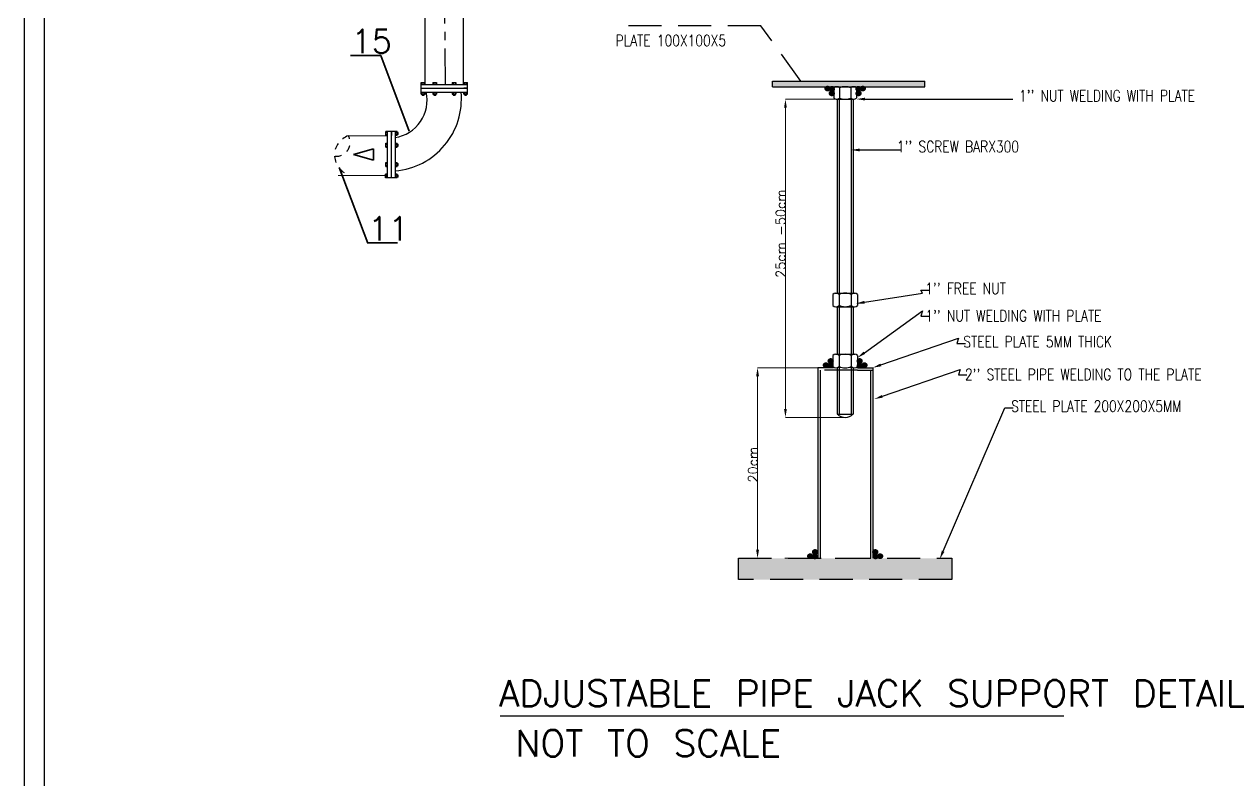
# Model space of a CAD drawing. Header units: inches. Extents: x 191440 to 383551, y 141400 to 284946.
# Drawn here: x 191670.19 to 191688.48, y 141547.02 to 141558.45 of the extents above; entities that cross this region are included whole.
import ezdxf

# ---------------------------------------------------------------- set-up
doc = ezdxf.new("R2010")
doc.units = ezdxf.units.IN
doc.header["$MEASUREMENT"] = 0
for name, pattern in [('ACAD_ISO03W100', [30, 12, -18]), ('CENTER', [2, 1.25, -0.25, 0.25, -0.25]), ('DASHED', [0.75, 0.5, -0.25]), ('DGN Style 3', [426.72, 304.8, -121.92]), ('HIDDEN', [9.525, 6.35, -3.175])]:
    doc.linetypes.add(name, pattern=pattern)
for name, color, linetype in [('frfff', 7, 'ACAD_ISO03W100'), ('G-DETL2', 2, 'Continuous'), ('MAIN', 1, 'Continuous'), ('Main Text', 140, 'Continuous'), ('mech-osama', 7, 'Continuous'), ('Sanitary', 6, 'Continuous'), ('TEXT', 7, 'Continuous')]:
    doc.layers.add(name, color=color, linetype=linetype)
for name, color, linetype, lineweight in [('LINE', 8, 'Continuous', 9), ('P-TW', 5, 'Continuous', 35), ('PIPING', 40, 'Continuous', 30), ('WB-SJ3-M-SECTA - P-TW', 7, 'Continuous', 35)]:
    doc.layers.add(name, color=color, linetype=linetype, lineweight=lineweight)
doc.styles.add('ROMANS', font='romans', dxfattribs={"height": 1})
doc.styles.get("Standard").update_dxf_attribs({"font": 'txt.shx', "height": 0.2})
doc.dimstyles.new('osama', dxfattribs={"dimtxt": 50, "dimasz": 45, "dimexe": 0.18, "dimexo": 0.0625, "dimgap": 0.2, "dimtad": 0, "dimdec": 0, "dimzin": 0, "dimdsep": 46, "dimtxsty": 'ROMANS', "dimcen": 0, "dimse1": 1, "dimse2": 1, "dimclrd": 3, "dimclre": 3, "dimclrt": 5, "dimadec": 0, "dimazin": 0, "dimtfac": 0.6, "dimtdec": 0, "dimtmove": 2, "dimatfit": 3, "dimfxl": 1, "dimtolj": 1, "dimtzin": 0, "dimarcsym": 0})

# ---------------------------------------------------------------- blocks, each defined once
blk = doc.blocks.new('FLANGE')
h = blk.add_hatch(color=256)
h.dxf.hatch_style = 1
h.paths.add_polyline_path([(2834.8568, 2262.3253), (2834.8643, 2262.3253), (2834.8643, 2262.3178), (2834.8568, 2262.3178)])
h.paths.add_polyline_path([(2834.8568, 2262.2728), (2834.8568, 2262.2803), (2834.8643, 2262.2803), (2834.8643, 2262.2728)])
h.paths.add_polyline_path([(2834.8568, 2262.3928), (2834.8568, 2262.4003), (2834.8643, 2262.4003), (2834.8643, 2262.3928)])
h.paths.add_polyline_path([(2834.8568, 2262.4378), (2834.8568, 2262.4453), (2834.8643, 2262.4453), (2834.8643, 2262.4378)])
h = blk.add_hatch(color=256)
h.dxf.hatch_style = 1
h.paths.add_polyline_path([(2834.8943, 2262.2691), (2834.8943, 2262.2728), (2834.9018, 2262.2728), (2834.9018, 2262.2691)])
h.paths.add_polyline_path([(2834.8943, 2262.2803), (2834.8943, 2262.2841), (2834.9018, 2262.2841), (2834.9018, 2262.2803)])
h.paths.add_polyline_path([(2834.8943, 2262.3141), (2834.8943, 2262.3178), (2834.9018, 2262.3178), (2834.9018, 2262.3141)])
h.paths.add_polyline_path([(2834.9018, 2262.3291), (2834.9018, 2262.3253), (2834.8943, 2262.3253), (2834.8943, 2262.3291)])
h.paths.add_polyline_path([(2834.9018, 2262.3928), (2834.9018, 2262.3891), (2834.8943, 2262.3891), (2834.8943, 2262.3928)])
h.paths.add_polyline_path([(2834.8943, 2262.4003), (2834.8943, 2262.4041), (2834.9018, 2262.4041), (2834.9018, 2262.4003)])
h.paths.add_polyline_path([(2834.9018, 2262.4378), (2834.9018, 2262.4341), (2834.8943, 2262.4341), (2834.8943, 2262.4378)])
h.paths.add_polyline_path([(2834.9018, 2262.4491), (2834.9018, 2262.4453), (2834.8943, 2262.4453), (2834.8943, 2262.4491)])
for p, q in [((2834.8531, 2262.4453), (2834.8531, 2262.4378)), ((2834.8531, 2262.4453), (2834.8643, 2262.4453)), ((2834.8531, 2262.4378), (2834.8643, 2262.4378)), ((2834.8568, 2262.4491), (2834.8568, 2262.4341)), ((2834.8568, 2262.4491), (2834.8643, 2262.4491)), ((2834.8568, 2262.4341), (2834.8643, 2262.4341)), ((2834.8568, 2262.4041), (2834.8568, 2262.3891)), ((2834.8643, 2262.4041), (2834.8568, 2262.4041)), ((2834.8643, 2262.4491), (2834.8643, 2262.2691)), ((2834.8643, 2262.4491), (2834.8793, 2262.4491)), ((2834.8793, 2262.4491), (2834.8793, 2262.2691)), ((2834.8793, 2262.4491), (2834.8793, 2262.2691)), ((2834.8793, 2262.4491), (2834.8943, 2262.4491)), ((2834.8943, 2262.4491), (2834.8943, 2262.2691)), ((2834.8943, 2262.4491), (2834.9018, 2262.4491)), ((2834.8943, 2262.4453), (2834.9018, 2262.4453)), ((2834.8943, 2262.4378), (2834.9018, 2262.4378)), ((2834.8943, 2262.4341), (2834.9018, 2262.4341)), ((2834.9018, 2262.4041), (2834.8943, 2262.4041)), ((2834.9018, 2262.4491), (2834.9018, 2262.4341)), ((2834.9018, 2262.4041), (2834.9018, 2262.3891)), ((2834.8531, 2262.4003), (2834.8531, 2262.3928)), ((2834.8643, 2262.4003), (2834.8531, 2262.4003)), ((2834.8643, 2262.3928), (2834.8531, 2262.3928)), ((2834.8643, 2262.3891), (2834.8568, 2262.3891)), ((2834.9018, 2262.4003), (2834.8943, 2262.4003)), ((2834.9018, 2262.3928), (2834.8943, 2262.3928)), ((2834.9018, 2262.3891), (2834.8943, 2262.3891)), ((2834.8531, 2262.3253), (2834.8531, 2262.3178)), ((2834.8643, 2262.3253), (2834.8531, 2262.3253)), ((2834.8643, 2262.3178), (2834.8531, 2262.3178)), ((2834.8568, 2262.3291), (2834.8568, 2262.3141)), ((2834.8643, 2262.3291), (2834.8568, 2262.3291)), ((2834.8643, 2262.3141), (2834.8568, 2262.3141)), ((2834.9018, 2262.3291), (2834.8943, 2262.3291)), ((2834.9018, 2262.3253), (2834.8943, 2262.3253)), ((2834.9018, 2262.3178), (2834.8943, 2262.3178)), ((2834.9018, 2262.3141), (2834.8943, 2262.3141)), ((2834.9018, 2262.3291), (2834.9018, 2262.3141)), ((2834.8531, 2262.2803), (2834.8531, 2262.2728)), ((2834.8531, 2262.2803), (2834.8643, 2262.2803)), ((2834.8531, 2262.2728), (2834.8643, 2262.2728)), ((2834.8568, 2262.2841), (2834.8568, 2262.2691)), ((2834.8568, 2262.2841), (2834.8643, 2262.2841)), ((2834.8568, 2262.2691), (2834.8643, 2262.2691)), ((2834.8643, 2262.2691), (2834.8793, 2262.2691)), ((2834.8793, 2262.2691), (2834.8793, 2262.2841)), ((2834.8793, 2262.2691), (2834.8943, 2262.2691)), ((2834.8943, 2262.2841), (2834.9018, 2262.2841)), ((2834.8943, 2262.2803), (2834.9018, 2262.2803)), ((2834.8943, 2262.2728), (2834.9018, 2262.2728)), ((2834.8943, 2262.2691), (2834.9018, 2262.2691)), ((2834.9018, 2262.2841), (2834.9018, 2262.2691))]:
    blk.add_line(p, q)

msp = doc.modelspace()

# ---------------------------------------------------------------- hatches: boundary and pattern name
at = {"linetype": 'ByBlock'}
for points in [[(191682.44124, 141557.50453), (191682.44124, 141557.4883, -0.14898832), (191682.47382, 141557.50453)], [(191682.78462, 141557.4883), (191682.78462, 141557.50453), (191682.75203, 141557.50453, -0.14898832)], [(191682.46382, 141553.25253), (191682.46382, 141553.25326, -0.15625927), (191682.42658, 141553.27115), (191682.42658, 141553.25253)], [(191682.76176, 141553.25326), (191682.76176, 141553.25253), (191682.799, 141553.25253), (191682.799, 141553.27115, -0.15625927)]]:
    msp.add_hatch(color=7, dxfattribs=at).paths.add_polyline_path(points)
at = {"layer": 'frfff', "linetype": 'DASHED'}
h = msp.add_hatch(color=0, dxfattribs=at)
h.dxf.hatch_style = 1
h.paths.add_polyline_path([(191683.81682, 141557.59037), (191681.51395, 141557.59037), (191681.51395, 141557.50453), (191682.32406, 141557.50453, -0.35729104), (191682.36927, 141557.50453), (191682.39564, 141557.50453, -0.26501488), (191682.43097, 141557.50453), (191682.47382, 141557.50453, -0.08336469), (191682.4945, 141557.50453), (191682.59249, 141557.50453, -0.045892), (191682.63337, 141557.50453), (191682.73136, 141557.50453, -0.08336469), (191682.75203, 141557.50453), (191682.79489, 141557.50453, -0.26501488), (191682.83022, 141557.50453), (191682.85659, 141557.50453, -0.35729104), (191682.9018, 141557.50453), (191683.81682, 141557.50453)])
h = msp.add_hatch(color=0, dxfattribs=at)
h.dxf.hatch_style = 1
h.paths.add_polyline_path([(191682.34667, 141557.5126, -1), (191682.34667, 141557.44126, -1)])
h = msp.add_hatch(color=0, dxfattribs=at)
h.dxf.hatch_style = 1
h.paths.add_polyline_path([(191682.4133, 141557.50921, -1), (191682.4133, 141557.43787, -1)])
h = msp.add_hatch(color=0, dxfattribs=at)
h.dxf.hatch_style = 1
h.paths.add_polyline_path([(191682.81256, 141557.50921, 1), (191682.81256, 141557.43787, 1)])
h = msp.add_hatch(color=0, dxfattribs=at)
h.dxf.hatch_style = 1
h.paths.add_polyline_path([(191682.87919, 141557.5126, 1), (191682.87919, 141557.44126, 1)])
h = msp.add_hatch(color=0, dxfattribs=at)
h.dxf.hatch_style = 1
h.paths.add_polyline_path([(191682.41026, 141557.44023, -1), (191682.41026, 141557.36889, -1)])
h = msp.add_hatch(color=0, dxfattribs=at)
h.dxf.hatch_style = 1
h.paths.add_polyline_path([(191682.8156, 141557.44023, 1), (191682.8156, 141557.36889, 1)])
h = msp.add_hatch(color=0, dxfattribs=at)
h.dxf.hatch_style = 1
h.paths.add_polyline_path([(191682.35695, 141553.29267, -1), (191682.28561, 141553.29267, -1)])
h = msp.add_hatch(color=0, dxfattribs=at)
h.dxf.hatch_style = 1
h.paths.add_polyline_path([(191682.42592, 141553.28963, -1), (191682.35458, 141553.28963, -1)])
h = msp.add_hatch(color=0, dxfattribs=at)
h.dxf.hatch_style = 1
h.paths.add_polyline_path([(191682.42932, 141553.35627, -1), (191682.35798, 141553.35627, -1)])
h = msp.add_hatch(color=0, dxfattribs=at)
h.dxf.hatch_style = 1
h.paths.add_polyline_path([(191682.79626, 141553.35627, 1), (191682.8676, 141553.35627, 1)])
h = msp.add_hatch(color=0, dxfattribs=at)
h.dxf.hatch_style = 1
h.paths.add_polyline_path([(191682.79966, 141553.28963, 1), (191682.871, 141553.28963, 1)])
h = msp.add_hatch(color=0, dxfattribs=at)
h.dxf.hatch_style = 1
h.paths.add_polyline_path([(191682.86864, 141553.29267, 1), (191682.93997, 141553.29267, 1)])
h = msp.add_hatch(color=0, dxfattribs=at)
h.dxf.hatch_style = 1
h.paths.add_polyline_path([(191684.22661, 141550.05001), (191684.22661, 141550.37152), (191680.99897, 141550.37152), (191680.99897, 141550.05001)])
h = msp.add_hatch(color=0, dxfattribs=at)
h.dxf.hatch_style = 1
h.paths.add_polyline_path([(191682.12008, 141550.40341, -1), (191682.04874, 141550.40341, -1)])
h = msp.add_hatch(color=0, dxfattribs=at)
h.dxf.hatch_style = 1
h.paths.add_polyline_path([(191682.18905, 141550.40036, -1), (191682.11771, 141550.40036, -1)])
h = msp.add_hatch(color=0, dxfattribs=at)
h.dxf.hatch_style = 1
h.paths.add_polyline_path([(191682.19245, 141550.467, -1), (191682.12111, 141550.467, -1)])
h = msp.add_hatch(color=0, dxfattribs=at)
h.dxf.hatch_style = 1
h.paths.add_polyline_path([(191683.03313, 141550.467, 1), (191683.10447, 141550.467, 1)])
h = msp.add_hatch(color=0, dxfattribs=at)
h.dxf.hatch_style = 1
h.paths.add_polyline_path([(191683.03653, 141550.40036, 1), (191683.10787, 141550.40036, 1)])
h = msp.add_hatch(color=0, dxfattribs=at)
h.dxf.hatch_style = 1
h.paths.add_polyline_path([(191683.1055, 141550.40341, 1), (191683.17684, 141550.40341, 1)])
at = {"layer": 'LINE'}
for points in [[(191682.46382, 141553.25326), (191682.46382, 141553.25253), (191682.61279, 141553.25253, -0.09901951), (191682.51968, 141553.27115, -0.22778889)], [(191682.61458, 141553.25254), (191682.61458, 141553.25253), (191682.76176, 141553.25253), (191682.76176, 141553.25326, -0.22778889), (191682.7059, 141553.27115, -0.09715515)]]:
    msp.add_hatch(color=7, dxfattribs=at).paths.add_polyline_path(points)

# ---------------------------------------------------------------- linework, layer by layer
at = {"color": 1, "linetype": 'ByBlock'}
for p, q in [((191681.51395, 141557.59037), (191683.81682, 141557.59037)), ((191681.51395, 141557.50453), (191681.51395, 141557.59037)), ((191681.51395, 141557.50453), (191683.81682, 141557.50453)), ((191682.44124, 141557.50453), (191682.44124, 141557.33329)), ((191682.52709, 141557.4883), (191682.52709, 141557.33329)), ((191682.69877, 141557.4883), (191682.69877, 141557.33329)), ((191682.78462, 141557.50453), (191682.78462, 141557.33329)), ((191683.81682, 141557.50453), (191683.81682, 141557.59037)), ((191682.47458, 141557.31591), (191682.75128, 141557.31591)), ((191682.46273, 141554.38221), (191682.76285, 141554.38221)), ((191682.51968, 141554.36447), (191682.51968, 141554.19635)), ((191682.7059, 141554.36447), (191682.7059, 141554.19635)), ((191682.47313, 141554.17781), (191682.75245, 141554.17781)), ((191682.46538, 141553.45737), (191682.7602, 141553.45737)), ((191682.42658, 141553.43927), (191682.42658, 141553.25055)), ((191682.51968, 141553.43927), (191682.51968, 141553.27115)), ((191682.7059, 141553.43927), (191682.7059, 141553.27115)), ((191682.799, 141553.43927), (191682.799, 141553.25478)), ((191682.799, 141553.43927), (191682.799, 141553.25478)), ((191682.46382, 141550.37152), (191682.76176, 141550.37152))]:
    msp.add_line(p, q, dxfattribs=at)
msp.add_lwpolyline([(191727.69337, 141567.60726), (191670.19337, 141567.60726), (191670.19337, 141528.10726), (191727.69337, 141528.10726), (191727.69337, 141567.60726)])
msp.add_lwpolyline([(191727.39337, 141567.30726), (191670.49337, 141567.30726), (191670.49337, 141528.40726), (191727.39337, 141528.40726)], close=True)
at = {"color": 5, "elevation": -921.00529}
for points in [[(191676.24758, 141562.08661), (191676.25275, 141557.54037)], [(191676.83514, 141562.08706), (191676.83444, 141557.53983)]]:
    msp.add_lwpolyline(points, dxfattribs=at)
at = {"color": 7, "linetype": 'ByBlock'}
for centre, radius, start, end in [((191682.48416, 141557.44295), 0.06244, 46.572876, 133.427124), ((191682.61293, 141557.28227), 0.22319, 67.380135, 112.619865), ((191682.7417, 141557.44295), 0.06244, 46.572876, 133.427124), ((191682.48416, 141557.37864), 0.06244, 226.572876, 313.427124), ((191682.61293, 141557.53932), 0.22319, 247.380135, 292.619865), ((191682.7417, 141557.37864), 0.06244, 226.572876, 313.427124), ((191682.47313, 141554.31529), 0.06772, 46.572876, 133.427124), ((191682.61279, 141554.14102), 0.24208, 67.380135, 112.619865), ((191682.75245, 141554.31529), 0.06772, 46.572876, 133.427124), ((191682.47313, 141554.24553), 0.06772, 226.572876, 313.427124), ((191682.61279, 141554.41981), 0.24208, 247.380135, 292.619865), ((191682.75245, 141554.24553), 0.06772, 226.572876, 313.427124), ((191682.47313, 141553.39009), 0.06772, 46.572876, 133.427124), ((191682.61279, 141553.21581), 0.24208, 67.380135, 112.619865), ((191682.75245, 141553.39009), 0.06772, 46.572876, 133.427124), ((191682.47313, 141553.32033), 0.06772, 226.572876, 313.427124), ((191682.61279, 141553.49461), 0.24208, 247.380135, 292.619865), ((191682.75245, 141553.32033), 0.06772, 226.572876, 313.427124)]:
    msp.add_arc(centre, radius, start, end, dxfattribs=at)
at = {"color": 5}
for centre, radius, start, end in [((191675.71308, 141557.30326, -921.00529), 0.57587, 279.130405, 12.12218), ((191675.71704, 141557.31848, -921.00529), 1.09065, 274.833974, 5.454802)]:
    msp.add_arc(centre, radius, start, end, dxfattribs=at)
at = {"color": 252, "linetype": 'HIDDEN', "ltscale": 0.01}
for centre, radius, start, end in [((191675.20058, 141556.46915, -921.00529), 0.31218, 109.208308, 249.08724), ((191674.91336, 141556.66276, -921.00529), 0.21044, 265.640449, 28.740685)]:
    msp.add_arc(centre, radius, start, end, dxfattribs=at)
at = {"layer": 'frfff', "color": 0, "linetype": 'DASHED'}
for p, q in [((191681.33539, 141558.42792), (191679.19344, 141558.42792)), ((191681.94173, 141557.59037), (191681.33539, 141558.42792)), ((191682.42658, 141554.36447), (191682.42658, 141554.19635)), ((191682.799, 141554.36447), (191682.799, 141554.19635)), ((191682.43015, 141553.25478), (191682.19819, 141553.25478)), ((191682.799, 141553.21649), (191682.19819, 141553.21649)), ((191682.799, 141553.25478), (191683.03097, 141553.25478)), ((191682.799, 141553.21649), (191683.03097, 141553.21649)), ((191680.99897, 141550.37152), (191684.22661, 141550.37152)), ((191680.99897, 141550.05001), (191680.99897, 141550.37152)), ((191684.22661, 141550.37152), (191684.22661, 141550.05001)), ((191684.22661, 141550.05001), (191680.99897, 141550.05001))]:
    msp.add_line(p, q, dxfattribs=at)
at = {"layer": 'frfff', "color": 3, "linetype": 'ByBlock', "lineweight": 20}
for p, q in [((191682.61275, 141557.31591), (191681.70924, 141557.31591)), ((191681.70937, 141557.18721), (191681.70937, 141552.63226)), ((191682.19814, 141553.25478), (191681.2877, 141553.25478)), ((191681.28783, 141553.12608), (191681.28783, 141550.50022)), ((191682.6146, 141552.50356), (191681.70924, 141552.50356))]:
    msp.add_line(p, q, dxfattribs=at)
at = {"layer": 'frfff', "color": 0, "linetype": 'ByBlock'}
for p, q in [((191682.19819, 141553.25478), (191682.19819, 141550.37152)), ((191682.23543, 141553.21649), (191682.23543, 141550.37152)), ((191682.99373, 141553.21649), (191682.99373, 141550.37152)), ((191683.03097, 141553.25478), (191683.03097, 141550.37152))]:
    msp.add_line(p, q, dxfattribs=at)
at = {"layer": 'frfff', "color": 3, "linetype": 'DASHED', "lineweight": 20}
msp.add_line((191682.19814, 141550.37152), (191681.2877, 141550.37152), dxfattribs=at)
at = {"layer": 'frfff', "color": 0, "linetype": 'DASHED'}
for centre in [(191682.34667, 141557.47693), (191682.4133, 141557.47354), (191682.81256, 141557.47354), (191682.87919, 141557.47693), (191682.41026, 141557.40456), (191682.8156, 141557.40456), (191682.32128, 141553.29267), (191682.39025, 141553.28963), (191682.39365, 141553.35627), (191682.83193, 141553.35627), (191682.83533, 141553.28963), (191682.9043, 141553.29267), (191682.08441, 141550.40341), (191682.15338, 141550.40036), (191682.15678, 141550.467), (191683.0688, 141550.467), (191683.0722, 141550.40036), (191683.14117, 141550.40341)]:
    msp.add_circle(centre, 0.03567, dxfattribs=at)
at = {"layer": 'frfff', "color": 3, "linetype": 'DASHED'}
for points in [[(191681.68792, 141557.18721), (191681.73082, 141557.18721), (191681.70937, 141557.31591)], [(191681.26638, 141550.50022), (191681.30928, 141550.50022), (191681.28783, 141550.37152)]]:
    msp.add_solid(points, dxfattribs=at)
at = {"layer": 'frfff', "color": 3, "linetype": 'ByBlock'}
for points in [[(191681.26638, 141553.12608), (191681.30928, 141553.12608), (191681.28783, 141553.25478)], [(191681.68792, 141552.63226), (191681.73082, 141552.63226), (191681.70937, 141552.50356)]]:
    msp.add_solid(points, dxfattribs=at)
at = {"layer": 'MAIN'}
for p, q in [((191682.49175, 141557.31591), (191682.49175, 141554.3804)), ((191682.51968, 141557.31591), (191682.51968, 141554.36447)), ((191682.7059, 141557.31591), (191682.7059, 141554.36447)), ((191682.73383, 141557.31591), (191682.73383, 141554.3804)), ((191682.51968, 141554.19635), (191682.51968, 141553.45737)), ((191682.7059, 141554.19635), (191682.7059, 141553.45737)), ((191682.49175, 141554.18042), (191682.49175, 141553.45737)), ((191682.73383, 141554.18042), (191682.73383, 141553.45737)), ((191682.49175, 141553.25253), (191682.49175, 141552.55322)), ((191682.51968, 141553.25253), (191682.51968, 141552.55322)), ((191682.7059, 141553.25253), (191682.7059, 141552.55322)), ((191682.73383, 141553.25253), (191682.73383, 141552.55322)), ((191682.49175, 141552.55322), (191682.73383, 141552.55322))]:
    msp.add_line(p, q, dxfattribs=at)
msp.add_arc((191682.61458, 141552.67118), 0.16762, 223.651773, 316.348227, dxfattribs=at)
at = {"layer": 'Main Text', "color": 2, "linetype": 'Continuous'}
msp.add_line((191677.39226, 141547.99086), (191685.92108, 141547.99086), dxfattribs=at)
at = {"layer": 'mech-osama'}
for points in [[(191682.91332, 141557.31822), (191685.14911, 141557.31822)], [(191682.83094, 141556.54831), (191683.45641, 141556.54831)], [(191682.90389, 141554.2437), (191683.78302, 141554.38054), (191683.7568, 141554.42709), (191683.8855, 141554.42709)], [(191682.90346, 141553.48104), (191683.78465, 141554.11527), (191683.75843, 141554.03573), (191683.88713, 141554.03573)], [(191683.15263, 141553.29677), (191684.32931, 141553.70287), (191684.30309, 141553.62333), (191684.43179, 141553.62333)], [(191683.17608, 141552.82207), (191684.35277, 141553.22816), (191684.32654, 141553.14862), (191684.45524, 141553.14862)], [(191684.09435, 141550.47807), (191685.02636, 141552.64867), (191685.15506, 141552.64867)]]:
    msp.add_lwpolyline(points, dxfattribs=at)
for points in [[(191682.91332, 141557.29677), (191682.78462, 141557.31822), (191682.91332, 141557.33967)], [(191682.83094, 141556.52686), (191682.70224, 141556.54831), (191682.83094, 141556.56976)], [(191682.90719, 141554.2225), (191682.77673, 141554.2239), (191682.9006, 141554.26489)], [(191682.91599, 141553.46363), (191682.799, 141553.40586), (191682.89093, 141553.49845)], [(191683.15963, 141553.27649), (191683.03097, 141553.25478), (191683.14563, 141553.31704)], [(191683.18308, 141552.80179), (191683.05442, 141552.78008), (191683.16908, 141552.84234)], [(191684.11406, 141550.4696), (191684.04357, 141550.35981), (191684.07464, 141550.48653)]]:
    msp.add_solid(points, dxfattribs=at)
at = {"layer": 'P-TW', "color": 5, "linetype": 'Continuous', "lineweight": 20}
for p, q in [((191675.69508, 141556.76395, -921.00529), (191675.08478, 141556.76395, -921.00529)), ((191675.69453, 141556.16395, -921.00529), (191674.94389, 141556.16395, -921.00529))]:
    msp.add_line(p, q, dxfattribs=at)
at = {"layer": 'PIPING', "color": 8, "linetype": 'CENTER', "ltscale": 0.5}
msp.add_line((191676.53303, 141562.0842, -921.00529), (191676.55943, 141557.54009, -921.00529), dxfattribs=at)
at = {"layer": 'TEXT'}
msp.add_line((191682.49175, 141557.31591), (191682.73383, 141557.31591), dxfattribs=at)
at = {"layer": 'WB-SJ3-M-SECTA - P-TW', "color": 252}
for p, q in [((191675.13018, 141557.97826, 666.06671), (191675.58757, 141557.97826, 666.06671)), ((191675.58757, 141557.97826, 666.06671), (191676.01898, 141556.83457, -921.00529)), ((191674.95906, 141556.28114, 666.06671), (191675.39047, 141555.13745, -921.00529)), ((191675.38484, 141555.14551, 666.06671), (191675.84224, 141555.14551, 666.06671))]:
    msp.add_line(p, q, dxfattribs=at)
at = {"layer": 'WB-SJ3-M-SECTA - P-TW', "color": 3, "linetype": 'DGN Style 3', "lineweight": 35}
for q in [(191675.47707, 141556.56366, -921.00529), (191675.47707, 141556.39541, -921.00529)]:
    msp.add_line((191675.176, 141556.47954, -921.00529), q, dxfattribs=at)
at = {"layer": 'WB-SJ3-M-SECTA - P-TW', "color": 3, "linetype": 'DGN Style 3', "lineweight": 35, "elevation": -921.00529, "flags": 128}
msp.add_lwpolyline([(191675.47707, 141556.56366), (191675.47707, 141556.39541)], dxfattribs=at)

# ---------------------------------------------------------------- block references
at = {"xscale": 3.901451462857864, "yscale": 3.901451462857864, "zscale": 3.901451462857864}
for p, rotation in [((200492.8964, 130489.25465, -921.00529), 89.94750148263734), ((202743.97667, 150372.8223, -921.00529), 179.9475014826373)]:
    msp.add_blockref('FLANGE', p, dxfattribs=dict(at, rotation=rotation))

# ---------------------------------------------------------------- texts
at = {"layer": 'frfff', "color": 11, "style": 'ROMANS'}
for s, p in [('25cm -50cm', (191681.70931, 141554.61352)), ('20cm', (191681.28776, 141551.51694))]:
    msp.add_text(s, height=0.143, rotation=90, dxfattribs=at).set_placement(p)
at = {"layer": 'G-DETL2', "color": 2, "style": 'ROMANS', "width": 0.8}
for s, p in [('PLATE 100X100X5', (191679.13984, 141558.11831)), (" 1'' NUT WELDING WITH PLATE", (191685.14917, 141557.28406)), ("1'' SCREW BARX300", (191683.39539, 141556.51416)), ("1'' FREE NUT", (191683.82448, 141554.36675)), ("1'' NUT WELDING WITH PLATE", (191683.82611, 141553.95503)), ('STEEL PLATE 5MM THICK', (191684.40131, 141553.56298)), ("2'' STEEL PIPE WELDING TO THE PLATE", (191684.42477, 141553.06792)), ('STEEL PLATE 200X200X5MM', (191685.12458, 141552.58832))]:
    msp.add_text(s, height=0.169987, rotation=360, dxfattribs=at).set_placement(p)
at = {"layer": 'WB-SJ3-M-SECTA - P-TW'}
for s, height, p in [('15', 0.3584, (191675.14335, 141558.0134, -921.00529)), ('11', 0.3584, (191675.39802, 141555.18065, -921.00529)), ('ADJUSTABLE PIPE JACK SUPPORT DETAIL', 0.4, (191677.37614, 141548.12903)), ('NOT TO SCALE', 0.4, (191677.62403, 141547.3735))]:
    msp.add_text(s, height=height, dxfattribs=at).set_placement(p)

# ---------------------------------------------------------------- leaders
at = {"layer": 'Sanitary', "ltscale": 0.5}
msp.add_leader([(191679.58377, 141509.90401, -678.405), (191680.03208, 141510.20539, -678.405), (191680.49418, 141510.15354, -678.405)], dimstyle='osama', override={"dimasz": 100, "dimgap": 0.09}, dxfattribs=at)

doc.saveas('drawing.dxf')
